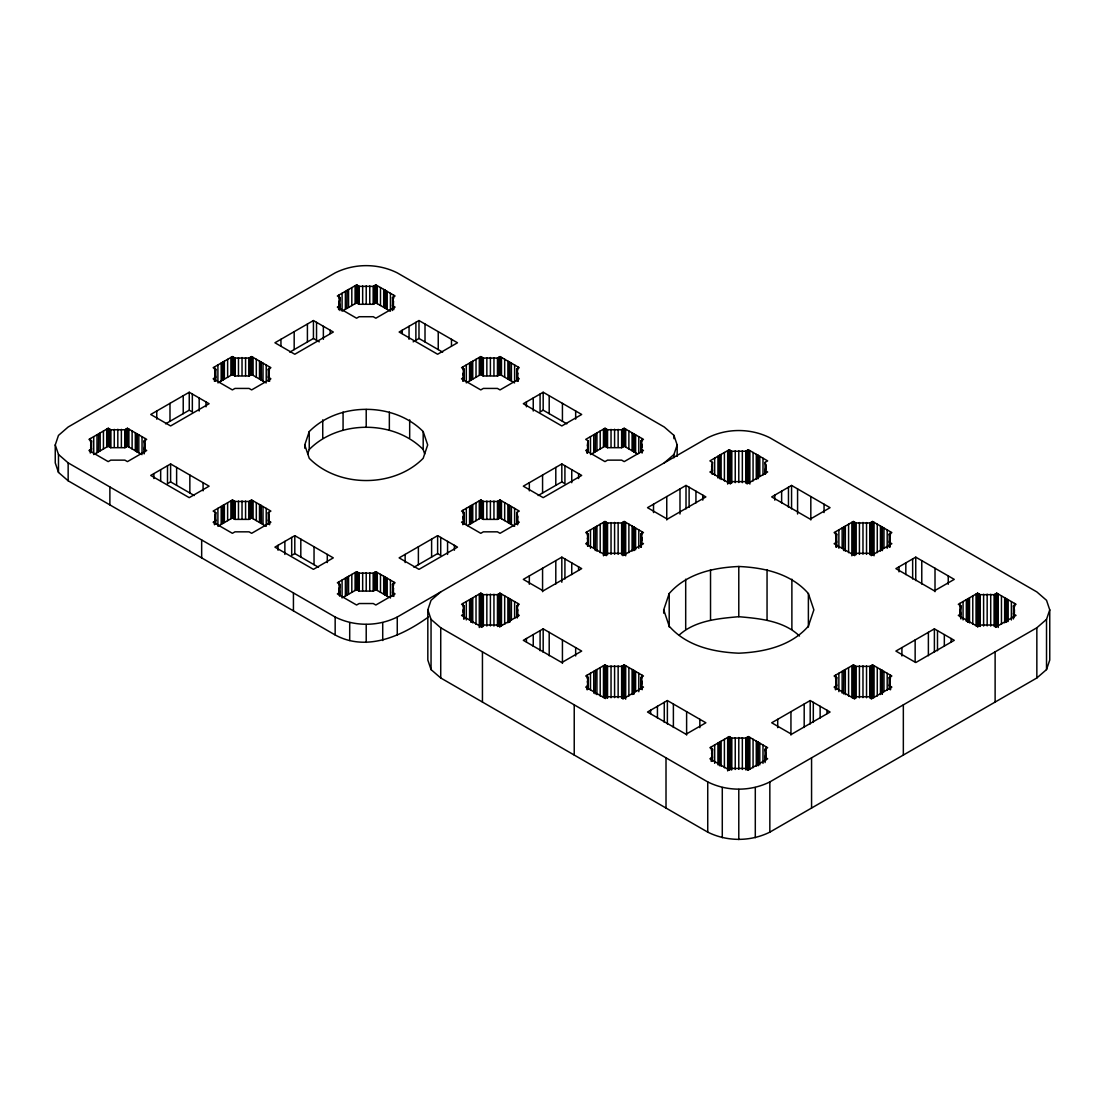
<?xml version="1.0" encoding="UTF-8"?>
<svg xmlns="http://www.w3.org/2000/svg" width="1105" height="1105" viewBox="0 0 1105 1105"><rect width="100%" height="100%" fill="white"/><g stroke="black" fill="none" stroke-linecap="round" stroke-linejoin="round"><path stroke-width="1.5" d="M90.61 448.202L91.522 440.881L88.953 439.389L108.207 428.284L110.776 429.762L124.879 429.762L127.448 428.284L146.703 439.389L144.133 440.881L144.133 453.92M144.133 440.881L145.045 444.942L144.12 449.017L146.703 450.509L127.448 461.614L124.879 460.136L110.776 460.136L108.207 461.614L88.953 450.509L91.535 449.017L90.61 444.942M215.724 369.18L214.798 373.241L215.724 377.316L213.141 378.808L232.395 389.913L234.978 388.421L249.067 388.435L251.636 389.913L270.891 378.808L268.322 377.316L269.247 373.241L268.322 369.18L270.891 367.689L251.636 356.584L249.067 358.061L234.964 358.061L232.395 356.584L213.141 367.689L215.724 369.18L215.724 380.59M215.724 512.582L214.798 516.643L215.724 520.717L213.141 522.209L232.395 533.314L234.978 531.837L249.067 531.837L251.636 533.314L270.891 522.209L268.322 520.717L269.247 516.657L268.322 512.582L270.891 511.09L251.636 499.985L249.067 501.463L234.964 501.463L232.395 499.985L213.141 511.09L215.724 512.582L215.724 523.991M338.986 304.8L339.912 297.48L337.343 295.988L356.584 284.883L359.153 286.361L373.255 286.361L375.838 284.883L395.079 295.988L392.51 297.48L392.51 310.519M338.986 593.247L339.912 584.283L337.343 582.791L356.584 571.686L359.153 573.163L373.255 573.163L375.838 571.686L395.079 582.791L392.51 584.283L392.51 595.692M392.51 297.48L393.435 301.541L392.51 305.615L395.079 307.107L375.838 318.212L373.255 316.721L359.166 316.721L356.584 318.212L337.343 307.107L339.912 305.615L338.986 301.541M392.51 584.283L393.435 588.357L392.51 592.418L395.079 593.91L375.838 605.015L373.255 603.537L359.166 603.537L356.584 605.015L337.343 593.91L339.912 592.418L338.986 588.357M463.188 376.501L464.1 369.18L461.531 367.689L480.772 356.584L483.355 358.061L497.457 358.061L500.026 356.584L519.267 367.689L516.698 369.18L516.698 380.59M463.188 519.916L464.1 512.582L461.531 511.09L480.772 499.985L483.355 501.463L497.457 501.463L500.026 499.985L519.267 511.09L516.698 512.582L516.698 523.991M463.188 613.192L464.1 605.775L461.531 604.297L480.772 593.178L483.355 594.67L497.457 594.67L500.026 593.178L519.267 604.297L516.698 605.775L516.698 617.488M516.698 369.18L517.623 373.241L516.698 377.316L519.267 378.808L500.026 389.913L497.443 388.435L483.355 388.421L480.772 389.913L461.531 378.808L464.114 377.316L463.188 373.241M516.698 512.582L517.623 516.657L516.698 520.717L519.267 522.209L500.026 533.314L497.443 531.837L483.355 531.837L480.772 533.314L461.531 522.209L464.114 520.717L463.188 516.643M516.698 605.775L517.623 609.85L516.698 613.924L519.267 615.402L500.026 626.521L497.443 625.029L483.355 625.029L480.772 626.521L461.531 615.402L464.114 613.91L463.188 609.85M587.377 453.091L588.302 440.881L585.719 439.389L604.974 428.284L607.543 429.762L621.645 429.762L624.215 428.284L643.469 439.389L640.9 440.881L640.9 452.29M587.377 544.834L588.302 534.074L585.719 532.596L604.974 521.477L607.543 522.969L621.645 522.969L624.215 521.477L643.469 532.596L640.9 534.074L640.886 547.237M587.377 688.249L588.302 677.476L585.719 675.998L604.974 664.879L607.543 666.37L621.645 666.37L624.215 664.879L643.469 675.998L640.9 677.476L640.9 689.188M640.9 440.881L641.812 444.942L640.886 449.017L643.469 450.509L624.215 461.614L621.645 460.136L607.543 460.136L604.974 461.614L585.719 450.509L588.302 449.017L587.377 444.942M640.9 534.074L641.812 538.149L640.886 542.224L643.469 543.701L624.215 554.821L621.645 553.329L607.543 553.329L604.974 554.821L585.719 543.701L588.302 542.21L587.377 538.149M640.9 677.476L641.812 681.55L640.886 685.625L643.469 687.103L624.215 698.222L621.645 696.73L607.543 696.73L604.974 698.222L585.719 687.103L588.302 685.611L587.377 681.55M711.565 469.791L712.49 462.373L709.907 460.896L729.162 449.776L731.731 451.268L745.834 451.254L748.403 449.776L767.657 460.896L765.088 462.373L765.088 474.086M711.565 758.265L712.49 749.176L709.907 747.698L729.162 736.579L731.731 738.071L745.834 738.071L748.403 736.579L767.657 747.698L765.088 749.176L765.088 762.574M765.088 462.373L766.014 466.448L765.088 470.523L767.657 472.001L748.417 483.12L745.834 481.628L731.745 481.628L729.162 483.12L709.907 472.001L712.49 470.509L711.565 466.448M765.088 749.176L766.014 753.251L765.088 757.326L767.657 758.804L748.417 769.923L745.834 768.431L731.745 768.431L729.162 769.923L709.907 758.804L712.49 757.326L711.565 753.251M836.678 534.074L835.753 538.149L836.678 542.21L834.109 543.701L853.35 554.821L855.933 553.329L870.022 553.329L872.605 554.821L891.846 543.701L889.276 542.224L890.202 538.149L889.276 534.074L891.846 532.596L872.605 521.477L870.036 522.969L855.919 522.969L853.35 521.477L834.109 532.596L836.678 534.074L836.678 547.237M836.678 677.476L835.753 681.55L836.678 685.611L834.109 687.103L853.35 698.222L855.933 696.73L870.022 696.73L872.605 698.222L891.846 687.103L889.276 685.625L890.202 681.55L889.276 677.476L891.846 675.998L872.605 664.879L870.036 666.37L855.919 666.37L853.35 664.879L834.109 675.998L836.678 677.476L836.678 689.188M959.955 613.192L960.867 605.775L958.297 604.297L977.538 593.178L980.121 594.67L994.224 594.67L996.793 593.178L1016.048 604.297L1013.465 605.775L1013.465 618.938M1013.465 605.775L1014.39 609.85L1013.465 613.924L1016.048 615.402L996.793 626.521L994.21 625.029L980.121 625.029L977.552 626.521L958.297 615.402L960.88 613.91L959.955 609.85M428.56 616.894C402.165 635.941 366.667 652.116 335.16 634.961L68.151 480.799L58.482 472.415L55.25 462.885L55.25 444.942L58.468 435.411L68.151 427.013L335.16 272.866C354.47 263.239 377.965 263.239 397.261 272.866L664.271 427.013L673.953 435.411L677.172 444.942L677.172 456.351M304.745 444.942L309.248 431.585C338.406 401.93 394.015 401.93 423.187 431.585L427.676 444.942L423.187 458.299C394.015 487.954 338.406 487.954 309.248 458.299L304.745 444.942L304.745 448.202M307.743 453.975L309.248 449.514L309.248 431.585M55.25 444.942L58.482 454.473L68.151 462.871L335.16 617.032C354.47 626.659 377.965 626.659 397.261 617.032L707.739 437.76C727.035 428.132 750.53 428.132 769.84 437.76L1036.849 591.921L1046.532 600.319L1049.75 609.85L1049.75 660.058L1046.518 669.589L1036.849 677.973L769.84 832.134C750.53 841.761 727.035 841.761 707.739 832.134L440.729 677.973L431.047 669.589L427.828 660.058L427.828 609.85L431.047 600.319L440.729 591.921M663.704 609.85L669.202 593.537C686.564 573.578 713.429 567.597 738.789 566.492C764.149 567.597 791.014 573.578 808.377 593.537L813.874 609.85L808.377 626.162C791.014 646.107 764.149 652.102 738.789 653.193C713.429 652.102 686.564 646.107 669.202 626.162L663.704 609.85L663.704 613.192M673.953 457.746L673.953 454.473L677.172 444.942M1046.518 669.589L1046.518 619.38L1049.75 609.85M309.248 449.514C338.406 419.859 394.015 419.859 423.187 449.514L424.679 453.975M664.271 462.871L673.953 454.473M679.354 634.919C695.252 620.527 718.333 618.538 738.789 616.701C759.784 618.551 783.556 620.72 799.495 636.01M427.828 609.85L431.047 619.38L440.729 627.778L707.739 781.926C727.035 791.553 750.53 791.553 769.84 781.926L1036.849 627.778L1046.518 619.38M93.718 436.641L93.718 454.569L108.207 446.213L110.776 447.691L124.879 447.691L127.448 446.213L142.034 454.625M217.906 382.869L232.395 374.512L234.964 375.99L249.067 375.99L251.636 374.512L266.222 382.924M342.094 293.239L342.094 311.168L356.584 302.811L359.153 304.289L373.255 304.289L375.838 302.811L390.424 311.223L390.424 293.295M217.906 526.27L232.395 517.913L234.964 519.391L249.067 519.391L251.636 517.913L266.222 526.325M466.296 364.94L466.296 382.869L480.772 374.512L483.355 375.99L497.457 375.99L500.026 374.512L514.612 382.924M343.199 597.349L356.584 589.614L359.153 591.092L373.255 591.092L375.838 589.614L389.347 597.418M467.387 525.649L480.772 517.913L483.355 519.391L497.457 519.391L500.026 517.913L514.612 526.325M590.484 454.569L604.974 446.213L607.543 447.691L621.645 447.691L624.215 446.213L637.737 454.017M189.245 392.247L150.736 414.472L170.612 425.95L209.107 403.726L189.245 392.247L189.245 410.176L165.584 423.837M313.433 320.547L274.938 342.771L294.8 354.249L333.309 332.025L313.433 320.547L313.433 338.475L289.772 352.136M170.612 463.948L150.736 475.426L189.231 497.651L209.107 486.172L170.612 463.948L170.612 481.877L194.273 495.537M418.988 320.547L399.126 332.025L437.621 354.249L457.484 342.771L418.988 320.547L418.988 338.475L442.649 352.136M170.612 481.877L167.504 483.672L167.504 465.744M413.16 341.846L418.988 338.475M294.8 535.649L274.924 547.127L313.433 569.351L333.296 557.873L294.8 535.649L294.8 553.577L318.461 567.238M543.177 392.247L523.314 403.726L561.81 425.95L581.686 414.472L543.177 392.247L543.177 410.176L566.837 423.837M294.8 553.577L291.692 555.373L291.692 537.444M543.177 410.176L540.083 411.972L540.083 394.043M437.621 535.649L399.126 557.873L419.002 569.351L457.498 547.127L437.621 535.649L437.621 553.577L413.961 567.238M561.823 463.948L523.314 486.172L543.19 497.651L581.686 475.426L561.823 463.948L561.823 481.877L538.163 495.537M561.823 557.155L523.314 579.379L543.19 590.844L581.686 568.619L561.823 557.155L561.823 582.252M686.012 485.44L647.516 507.678L667.379 519.143L705.874 496.918L686.012 485.44L686.012 508.88M543.177 628.856L523.314 640.32L561.81 662.544L581.686 651.08L543.177 628.856L543.177 652.282M791.567 485.44L771.691 496.918L810.2 519.143L830.062 507.678L791.567 485.44L791.567 508.88M667.379 700.556L647.502 712.021L685.998 734.245L705.874 722.78L667.379 700.556L667.379 723.982M915.755 557.155L895.893 568.619L934.388 590.844L954.25 579.379L915.755 557.155L915.755 580.581M810.2 700.556L771.704 722.78L791.567 734.245L830.076 712.021L810.2 700.556L810.2 723.982M934.388 628.856L895.893 651.08L915.769 662.544L954.264 640.32L934.388 628.856L934.388 652.282M313.433 338.475L319.276 341.846M561.823 481.877L564.917 483.672L564.917 465.744M189.245 410.176L192.339 411.972L192.339 394.043M437.621 553.577L440.729 555.373L440.729 537.444M1036.849 627.778L1036.849 677.973M1014.583 603.454L1014.583 606.797M1014.39 609.85L1014.39 613.192M1014.169 607.805L1014.169 614.49M1013.865 614.145L1013.865 617.502M1011.379 601.603L1011.379 620.002M1008.174 599.753L1008.174 621.507M1006.572 598.813L1006.572 622.253M1006.365 598.703L1006.365 622.129M1006.116 598.565L1006.116 621.991M1004.666 597.722L1004.666 622.819M1001.462 595.871L1001.462 624.325M998.243 594.02L998.243 627.488M996.793 593.178L996.793 626.646M996.392 593.413L996.392 626.88M995.508 593.924L995.508 627.391M995.122 651.867L995.122 702.062M994.624 594.435L994.624 626.231M994.224 594.67L994.224 626.466M990.715 594.269L990.715 626.065M987.166 594.131L987.166 625.927M983.616 594.269L983.616 626.065M980.121 594.67L980.121 626.466M979.721 594.435L979.721 626.231M978.837 593.924L978.837 625.72M977.939 593.413L977.939 626.88M977.538 593.178L977.538 626.646M976.06 594.034L976.06 625.831M972.787 595.927L972.787 624.38M969.513 597.819L969.513 622.916M968.008 598.689L968.008 622.115M967.828 598.786L967.828 622.226M966.336 599.656L966.336 621.411M963.063 601.548L963.063 619.946M960.867 605.775L960.88 618.938M960.466 614.145L960.466 617.502M960.176 607.805L960.176 614.49M959.789 603.427L959.789 606.783M951.156 638.524L951.156 641.881M948.242 575.898L948.242 584.269M944.333 634.588L944.333 646.301M937.496 630.637L937.496 650.721M935.01 568.26L935.01 591.686M928.38 632.322L928.38 655.748M921.777 560.622L921.777 584.048M915.147 639.961L915.147 661.715M912.647 558.937L912.647 579.02M905.824 562.887L905.824 574.6M903.338 704.852L903.338 755.06M901.915 647.599L901.915 655.969M898.987 566.824L898.987 571.851M890.395 531.754L890.395 535.096M890.395 675.155L890.395 678.498M890.561 686.371L890.561 689.713M889.967 536.091L889.967 546.892M889.967 679.506L889.967 689.548M889.677 533.839L889.677 547.237M889.677 677.241L889.677 689.202M889.276 534.074L889.276 547.237M889.276 677.476L889.276 689.188M887.191 529.903L887.191 548.301M887.191 673.304L887.191 690.031M883.972 528.052L883.972 548.135M883.972 671.453L883.972 691.537M882.37 527.113L882.37 550.552M882.37 670.528L882.37 693.954M882.177 527.002L882.177 550.428M882.177 670.404L882.177 693.843M881.928 526.864L881.928 550.29M881.928 670.265L881.928 693.691M880.464 526.021L880.464 551.119M880.464 669.423L880.464 694.52M877.26 524.171L877.26 552.624M877.26 667.572L877.26 696.026M874.055 522.32L874.055 555.787M874.055 665.721L874.055 697.517M872.605 521.477L872.605 554.945M872.605 664.879L872.605 698.346M872.204 521.712L872.204 555.18M872.204 665.113L872.204 698.581M871.32 522.223L871.32 555.691M871.32 665.624L871.32 699.092M870.436 522.734L870.436 554.53M870.436 666.135L870.436 697.932M870.036 522.969L870.036 554.765M870.036 666.37L870.036 698.167M866.527 522.568L866.527 554.365M866.527 665.97L866.527 697.766M862.977 522.43L862.977 554.227M862.977 665.832L862.977 697.628M859.428 522.568L859.428 554.365M859.428 665.97L859.428 697.766M855.919 522.969L855.919 554.765M855.919 666.37L855.919 698.167M855.519 522.734L855.519 554.53M855.519 666.135L855.519 697.932M854.635 522.223L854.635 555.691M854.635 665.624L854.635 699.092M853.751 521.712L853.751 555.18M853.751 665.113L853.751 698.581M853.35 521.477L853.35 554.945M853.35 664.879L853.35 698.346M851.858 522.334L851.858 555.801M851.858 665.735L851.858 697.531M848.585 524.226L848.585 552.68M848.585 667.627L848.585 696.081M845.325 526.118L845.325 551.215M845.325 669.52L845.325 694.617M843.819 526.988L843.626 550.525M843.819 670.39L843.626 693.926M842.148 527.955L842.148 548.025M842.148 671.357L842.148 693.111M838.875 529.834L838.875 548.246M838.875 673.249L838.875 691.647M836.278 533.839L836.278 547.237M836.278 677.255L836.278 689.202M835.988 536.105L835.988 546.892M835.988 679.506L835.988 689.548M835.587 531.726L835.587 535.082M835.587 675.127L835.587 678.484M835.394 686.357L835.394 689.713M826.968 710.225L826.968 713.581M824.054 504.198L824.054 512.568M820.131 706.288L820.131 718.001M813.308 702.338L813.308 722.421M811.567 757.837L811.567 808.045M810.821 496.559L810.821 519.985M808.377 593.537L808.377 627.005M804.191 704.023L804.191 727.449M797.575 488.921L797.575 514.018M791.884 579.2L791.884 629.394M790.945 711.661L790.945 735.087M788.459 487.236L788.459 507.319M781.636 491.186L781.636 502.899M777.713 719.3L777.713 727.67M774.798 495.123L774.798 500.151M769.84 781.926L769.84 832.134M767.05 569.669L767.05 619.877M766.193 746.856L766.193 750.198M766.014 466.448L766.014 469.791M766.014 753.251L766.014 758.279M765.779 464.39L765.779 469.418M765.779 751.207L765.779 757.892M765.489 470.744L765.489 474.1M765.489 757.56L765.489 760.903M762.989 458.202L762.989 474.929M762.989 745.005L762.989 763.417M759.784 456.351L759.784 476.421M759.784 743.154L759.784 764.909M758.182 455.412L758.182 477.167M758.182 742.229L758.182 765.655M757.989 455.301L757.989 478.727M757.989 742.104L757.989 765.544M757.74 455.163L757.74 478.589M757.74 741.966L757.74 765.392M756.276 454.321L756.276 479.418M756.276 741.123L756.276 766.221M755.295 787.52L755.295 837.728M753.071 452.47L753.071 480.924M753.071 739.273L753.071 767.726M749.867 450.619L749.867 484.087M749.867 737.422L749.867 769.218M748.403 449.776L748.403 483.244M748.403 736.579L748.403 770.047M748.002 450.011L748.002 483.479M748.002 736.814L748.002 770.282M747.118 450.522L747.118 483.99M747.118 737.325L747.118 769.121M746.234 451.033L746.234 482.83M746.234 737.836L746.234 769.633M745.834 451.254L745.834 483.051M745.834 738.071L745.834 769.867M742.339 450.854L742.339 482.65M742.339 737.67L742.339 769.467M738.789 450.73L738.789 482.526M738.789 566.492L738.789 616.701M738.789 737.532L738.789 769.329M738.789 789.384L738.789 839.579M735.239 450.868L735.239 482.664M735.239 737.67L735.239 769.467M731.731 451.268L731.731 483.065M731.731 738.071L731.731 769.867M731.33 451.033L731.33 482.83M731.33 737.836L731.33 769.633M730.446 450.522L730.446 483.99M730.446 737.325L730.446 769.121M729.562 450.011L729.562 483.479M729.562 736.814L729.562 770.282M729.162 449.776L729.162 483.244M729.162 736.579L729.162 770.047M727.67 450.633L727.67 484.101M727.67 737.436L727.67 770.917M724.397 452.525L724.397 480.979M724.397 739.328L724.397 767.782M722.283 787.52L722.283 837.728M721.123 454.417L721.123 479.515M721.123 741.22L721.123 766.317M719.617 455.288L719.617 478.714M719.617 742.09L719.617 765.516M719.438 455.384L719.438 477.139M719.438 742.187L719.438 765.627M717.946 456.241L717.946 478.009M717.946 743.057L717.946 764.812M714.673 458.133L714.673 474.874M714.673 744.95L714.673 763.348M712.49 462.373L712.49 474.086M712.49 749.176L712.49 760.903M712.09 470.744L712.09 474.086M712.09 757.547L712.09 760.903M711.8 464.39L711.8 469.418M711.8 751.207L711.8 757.892M711.399 746.842L711.399 750.185M711.206 758.058L711.206 761.414M710.529 569.669L710.529 619.877M707.739 781.926L707.739 832.134M702.78 495.123L702.78 500.151M699.852 719.3L699.852 727.67M695.943 491.186L695.943 502.899M689.119 487.236L689.119 507.319M686.619 711.661L686.619 735.087M685.694 579.2L685.694 629.394M679.989 488.921L679.989 514.018M673.953 435.411L673.953 438.671M673.387 704.023L673.387 727.449M669.202 593.537L669.202 627.005M666.757 496.559L666.757 519.985M666.011 757.837L666.011 808.045M664.271 702.338L664.271 722.421M657.434 706.288L657.434 718.001M653.525 504.198L653.525 512.568M650.61 710.225L650.61 713.581M642.005 438.547L642.005 441.807M642.185 449.763L642.185 453.022M642.005 531.754L642.005 535.096M642.005 675.155L642.005 678.498M642.185 686.371L642.185 689.713M641.812 444.942L641.812 448.216M641.812 538.149L641.812 541.491M641.812 681.55L641.812 684.893M641.591 442.898L641.591 447.787M641.591 536.091L641.591 541.119M641.591 679.506L641.591 684.52M641.301 440.646L641.301 452.511M641.301 533.839L641.301 547.237M641.301 677.241L641.301 689.202M638.801 436.696L638.801 452.995M638.801 529.903L638.801 548.301M638.801 673.304L638.801 691.716M635.596 434.845L635.596 452.774M635.596 528.052L635.596 549.807M635.596 671.453L635.596 691.537M633.994 433.92L633.994 451.848M633.994 527.113L633.994 550.552M633.994 670.528L633.994 693.954M633.8 433.809L633.8 451.738M633.8 527.002L633.8 550.428M633.8 670.404L633.8 693.843M633.538 433.657L633.538 451.6M633.538 526.864L633.538 550.29M633.538 670.265L633.538 693.691M632.088 432.829L632.088 450.757M632.088 526.021L632.088 551.119M632.088 669.423L632.088 694.52M628.883 430.978L628.883 448.906M628.883 524.171L628.883 552.624M628.883 667.572L628.883 696.026M625.679 429.127L625.679 447.055M625.679 522.32L625.679 555.787M625.679 665.721L625.679 699.189M624.215 428.284L624.215 446.213M624.215 521.477L624.215 554.945M624.215 664.879L624.215 698.346M623.814 428.505L623.814 446.448M623.814 521.712L623.814 555.18M623.814 665.113L623.814 698.581M622.93 429.016L622.93 446.959M622.93 522.223L622.93 555.691M622.93 665.624L622.93 699.092M622.046 429.527L622.046 447.456M622.046 522.734L622.046 554.53M622.046 666.135L622.046 697.932M621.645 429.762L621.645 447.691M621.645 522.969L621.645 554.765M621.645 666.37L621.645 698.167M618.137 429.362L618.137 447.29M618.137 522.568L618.137 554.365M618.137 665.97L618.137 697.766M614.587 429.237L614.587 447.166M614.587 522.43L614.587 554.227M614.587 665.832L614.587 697.628M611.037 429.362L611.037 447.29M611.037 522.568L611.037 554.365M611.037 665.97L611.037 697.766M607.543 429.762L607.543 447.691M607.543 522.969L607.543 554.765M607.543 666.37L607.543 698.167M607.142 429.527L607.142 447.456M607.142 522.734L607.142 554.53M607.142 666.135L607.142 697.932M606.258 429.016L606.258 446.959M606.258 522.223L606.258 555.691M606.258 665.624L606.258 697.421M605.374 428.505L605.374 446.448M605.374 521.712L605.374 555.18M605.374 665.113L605.374 698.581M604.974 428.284L604.974 446.213M604.974 521.477L604.974 554.945M604.974 664.879L604.974 698.346M603.482 429.141L603.482 447.069M603.482 522.334L603.482 555.801M603.482 665.735L603.482 697.531M600.208 431.033L600.208 448.962M600.208 524.226L600.208 552.68M600.208 667.627L600.208 696.081M596.935 432.911L596.935 450.854M596.935 526.118L596.935 551.215M596.935 669.52L596.935 694.617M595.429 433.782L595.25 451.821M595.429 526.988L595.25 550.525M595.429 670.39L595.25 693.926M593.758 434.748L593.758 452.677M593.758 527.955L593.758 548.025M593.758 671.357L593.758 693.111M590.484 436.641L590.484 452.94M590.484 529.834L590.484 548.246M590.484 673.249L590.484 689.976M588.302 440.881L588.302 452.29M588.302 534.074L588.302 545.787M588.302 677.476L588.302 689.188M587.888 440.646L587.901 452.511M587.888 533.839L587.901 545.801M587.888 677.255L587.901 689.202M587.598 442.898L587.598 452.677M587.598 536.105L587.598 546.132M587.598 679.506L587.598 689.548M587.211 531.726L587.211 535.082M587.211 675.127L587.211 678.484M587.004 449.763L587.004 453.022M587.004 686.357L587.004 689.713M578.578 473.631L578.578 478.52M578.578 566.824L578.578 570.18M575.664 411.005L575.664 419.154M575.664 647.599L575.664 655.969M574.227 704.852L574.227 755.06M571.755 469.68L571.755 482.719M571.755 562.887L571.755 574.6M564.917 558.937L564.917 579.02M562.431 403.366L562.431 421.295M562.431 639.961L562.431 663.387M555.801 467.429L555.801 485.357M555.801 560.622L555.801 584.048M549.199 395.728L549.199 413.657M549.199 632.322L549.199 655.748M542.569 475.067L542.569 492.996M542.569 568.26L542.569 591.686M540.083 630.637L540.083 650.721M533.245 397.98L533.245 411.019M533.245 634.588L533.245 646.301M529.336 482.705L529.336 490.855M529.336 575.898L529.336 584.269M526.422 401.93L526.422 406.82M526.422 638.524L526.422 641.881M517.983 378.062L517.983 381.322M517.817 366.846L517.817 370.106M517.817 603.454L517.817 606.797M517.623 373.241L517.623 381.391M517.623 516.657L517.623 524.806M517.623 609.85L517.623 616.549M517.402 371.197L517.402 380.976M517.402 514.599L517.402 524.378M517.402 607.805L517.402 617.833M517.099 368.946L517.099 380.811M517.099 512.347L517.099 524.212M517.099 605.54L517.099 617.502M514.612 364.995L514.612 381.294M514.612 508.397L514.612 524.695M514.612 601.603L514.612 618.33M511.408 363.144L511.408 381.073M511.408 506.546L511.408 524.474M511.408 599.753L511.408 619.836M509.598 362.109L509.792 380.148M509.598 505.51L509.792 523.549M509.598 598.703L509.792 622.253M509.35 361.957L509.35 379.885M509.35 505.358L509.35 523.3M509.35 598.565L509.35 621.991M507.886 361.114L507.886 379.056M507.886 504.529L507.886 522.458M507.886 597.722L507.886 622.819M504.681 359.263L504.681 377.206M504.681 502.678L504.681 520.607M504.681 595.871L504.681 624.325M501.477 357.412L501.477 375.355M501.477 500.827L501.477 518.756M501.477 594.02L501.477 625.817M500.026 356.584L500.026 374.512M500.026 499.985L500.026 517.913M500.026 593.178L500.026 626.646M499.626 356.805L499.626 374.733M499.626 500.22L499.626 518.148M499.626 593.413L499.626 626.88M498.742 357.316L498.742 375.244M498.742 500.717L498.742 518.659M498.742 593.924L498.742 625.72M497.858 357.827L497.858 375.755M497.858 501.228L497.858 519.17M497.858 594.435L497.858 626.231M497.457 358.061L497.457 375.99M497.457 501.463L497.457 519.391M497.457 594.67L497.457 626.466M493.949 357.661L493.949 375.59M493.949 501.062L493.949 518.991M493.949 594.269L493.949 626.065M490.399 357.523L490.399 375.465M490.399 500.938L490.399 518.867M490.399 594.131L490.399 625.927M486.849 357.661L486.849 375.59M486.849 501.062L486.849 518.991M486.849 594.269L486.849 626.065M483.355 358.061L483.355 375.99M483.355 501.463L483.355 519.391M483.355 594.67L483.355 626.466M482.94 357.827L482.94 375.755M482.94 501.228L482.94 519.17M482.94 594.435L482.94 626.231M482.443 651.867L482.443 702.062M482.056 357.316L482.056 375.244M482.056 500.717L482.056 518.659M482.056 593.924L482.056 627.391M481.172 356.805L481.172 374.747M481.172 500.22L481.172 518.148M481.172 593.413L481.172 626.88M480.772 356.584L480.772 374.512M480.772 499.985L480.772 517.913M480.772 593.178L480.772 626.646M479.294 357.44L479.294 375.368M479.294 500.841L479.294 518.77M479.294 594.034L479.294 627.502M476.02 359.332L476.02 377.261M476.02 502.734L476.02 520.662M476.02 595.927L476.02 624.38M472.747 361.211L472.747 379.139M472.747 504.612L472.747 522.555M472.747 597.819L472.747 622.916M471.241 362.081L471.241 380.01M471.241 505.482L471.241 523.411M471.241 598.689L471.241 622.115M471.062 362.191L471.062 380.12M471.062 505.593L471.062 523.521M471.062 598.786L471.062 622.226M469.57 363.048L469.57 380.976M469.57 506.449L469.57 524.378M469.57 599.656L469.57 619.725M466.296 508.341L466.296 524.64M466.296 601.548L466.296 619.946M464.1 369.18L464.1 380.59M464.1 512.582L464.1 523.991M464.1 605.775L464.114 618.938M463.699 368.946L463.699 380.811M463.699 512.347L463.699 524.212M463.699 605.54L463.699 618.938M463.409 371.197L463.409 376.087M463.409 514.599L463.409 519.488M463.409 607.805L463.409 612.819M463.023 366.832L463.023 370.092M463.023 510.234L463.023 513.494M463.023 603.427L463.023 606.783M462.815 378.062L462.815 381.322M462.815 521.463L462.815 524.723M454.39 545.331L454.39 550.221M451.475 339.304L451.475 345.824M447.566 541.381L447.566 554.434M440.729 627.778L440.729 677.973M438.243 331.666L438.243 349.594M431.613 539.13L431.613 557.058M431.047 619.38L431.047 669.589M425.011 324.014L425.011 341.956M423.187 431.585L423.187 449.514M418.381 546.768L418.381 564.696M415.881 322.342L415.881 340.271M409.679 419.845L409.679 437.787M409.057 326.279L409.057 339.318M405.134 554.406L405.134 562.556M402.22 330.229L402.22 333.489M397.261 617.032L397.261 634.961M393.629 295.146L393.629 298.405M393.794 306.361L393.794 309.621M393.629 581.948L393.629 585.208M393.794 593.164L393.794 596.424M393.435 301.541L393.435 304.8M393.435 588.357L393.435 591.617M393.2 299.496L393.2 306.016M393.2 586.299L393.2 591.189M392.91 305.85L392.91 309.11M392.91 592.653L392.91 595.913M390.424 580.097L390.424 598.04M389.347 412.055L389.347 429.983M387.206 291.444L387.206 309.372M387.206 578.246L387.206 596.175M385.604 290.518L385.604 308.447M385.604 577.321L385.604 595.25M385.41 290.408L385.41 308.336M385.41 577.211L385.41 595.139M385.162 290.256L385.162 308.185M385.162 577.072L385.162 595.001M383.697 289.413L383.697 307.356M383.697 576.23L383.697 594.159M382.717 622.612L382.717 640.541M380.493 287.562L380.493 305.505M380.493 574.379L380.493 592.308M377.288 285.712L377.288 303.654M377.288 572.528L377.288 590.457M375.838 284.883L375.838 302.811M375.838 571.686L375.838 589.614M375.438 285.104L375.438 303.032M375.438 571.92L375.438 589.849M374.554 285.615L374.554 303.543M374.554 572.431L374.554 590.36M373.67 286.126L373.67 304.055M373.67 572.929L373.67 590.871M373.255 286.361L373.255 304.289M373.255 573.163L373.255 591.092M369.761 285.96L369.761 303.889M369.761 572.763L369.761 590.692M366.211 285.822L366.211 303.764M366.211 409.458L366.211 427.386M366.211 572.639L366.211 590.567M366.211 624.477L366.211 642.406M362.661 285.96L362.661 303.889M362.661 572.763L362.661 590.692M359.153 286.361L359.153 304.289M359.153 573.163L359.153 591.092M358.752 286.126L358.752 304.055M358.752 572.943L358.752 590.871M357.868 285.615L357.868 303.543M357.868 572.431L357.868 590.36M356.984 285.104L356.984 303.032M356.984 571.92L356.984 589.849M356.584 284.883L356.584 302.811M356.584 571.686L356.584 589.614M355.092 285.739L355.092 303.668M355.092 572.542L355.092 590.471M351.818 287.618L351.818 305.56M351.818 574.434L351.818 592.363M349.705 622.612L349.705 640.541M348.545 289.51L348.545 307.439M348.545 576.327L348.545 594.255M347.053 290.38L346.86 308.419M347.053 577.183L346.86 595.222M345.382 291.347L345.382 309.276M345.382 578.15L345.382 596.078M343.075 412.055L343.075 429.983M342.094 580.042L342.094 597.971M339.912 297.48L339.912 310.519M339.912 584.283L339.912 595.692M339.511 305.85L339.511 309.11M339.511 592.653L339.511 595.913M339.221 299.496L339.221 306.016M339.221 586.299L339.221 592.819M338.821 295.132L338.821 298.391M338.821 581.934L338.821 585.194M338.627 306.361L338.627 309.621M335.16 617.032L335.16 634.961M330.202 330.229L330.202 333.489M327.287 554.406L327.287 562.556M323.364 326.279L323.364 339.318M322.743 419.845L322.743 437.787M316.541 322.342L316.541 340.271M314.041 546.768L314.041 564.696M307.411 324.014L307.411 341.956M300.809 539.13L300.809 557.058M294.179 331.666L294.179 349.594M293.433 592.943L293.433 610.872M284.869 541.381L284.869 554.434M280.946 339.304L280.946 345.824M278.032 545.331L278.032 550.221M269.606 378.062L269.606 381.322M269.606 521.463L269.606 524.723M269.427 366.846L269.427 370.106M269.012 371.197L269.012 380.976M269.012 514.599L269.012 524.378M268.722 368.946L268.722 380.811M268.722 512.347L268.722 524.212M268.322 369.18L268.322 380.59M268.322 512.582L268.322 523.991M266.222 364.995L266.222 381.294M266.222 508.397L266.222 524.695M263.018 363.144L263.018 381.073M263.018 506.546L263.018 524.474M261.222 362.109L261.415 380.148M261.222 505.51L261.415 523.549M260.96 361.957L260.96 379.885M260.96 505.358L260.96 523.3M259.509 361.114L259.509 379.056M259.509 504.529L259.509 522.458M256.305 359.263L256.305 377.206M256.305 502.678L256.305 520.607M253.1 357.412L253.1 375.355M253.1 500.827L253.1 518.756M251.636 356.584L251.636 374.512M251.636 499.985L251.636 517.913M251.236 356.805L251.236 374.733M251.236 500.22L251.236 518.148M250.352 357.316L250.352 375.244M250.352 500.717L250.352 518.659M249.468 357.827L249.468 375.755M249.468 501.228L249.468 519.17M249.067 358.061L249.067 375.99M249.067 501.463L249.067 519.391M245.572 357.661L245.572 375.59M245.572 501.062L245.572 518.991M242.023 357.523L242.023 375.465M242.023 500.938L242.023 518.867M238.473 357.661L238.473 375.59M238.473 501.062L238.473 518.991M234.964 358.061L234.964 375.99M234.964 501.463L234.964 519.391M234.564 357.827L234.564 375.755M234.564 501.228L234.564 519.17M233.68 357.316L233.68 375.244M233.68 500.717L233.68 518.659M232.796 356.805L232.796 374.747M232.796 500.22L232.796 518.148M232.395 356.584L232.395 374.512M232.395 499.985L232.395 517.913M230.904 357.44L230.904 375.368M230.904 500.841L230.904 518.77M227.63 359.332L227.63 377.261M227.63 502.734L227.63 520.662M224.356 361.211L224.356 379.139M224.356 504.612L224.356 522.555M222.851 362.081L222.851 380.01M222.851 505.482L222.851 523.411M222.671 362.191L222.671 380.12M222.671 505.593L222.671 523.521M221.18 363.048L221.18 380.976M221.18 506.449L221.18 524.378M217.906 364.94L217.906 381.239M217.906 508.341L217.906 524.64M215.323 368.946L215.323 380.811M215.323 512.347L215.323 524.212M215.033 371.197L215.033 380.976M215.033 514.599L215.033 524.378M214.632 366.832L214.632 370.092M214.439 378.062L214.439 381.322M214.439 521.463L214.439 524.723M206.013 401.93L206.013 406.82M203.085 482.705L203.085 490.855M201.663 539.958L201.663 557.887M199.176 397.98L199.176 411.019M189.853 475.067L189.853 492.996M183.223 395.728L183.223 413.657M176.62 467.429L176.62 485.357M169.99 403.366L169.99 421.295M160.667 469.68L160.667 481.089M156.758 411.005L156.758 419.154M153.844 473.631L153.844 478.52M145.238 438.547L145.238 441.807M145.045 444.942L145.045 449.846M144.824 442.898L144.824 449.417M144.52 449.252L144.52 452.511M142.034 436.696L142.034 452.995M138.829 434.845L138.829 452.774M137.227 433.92L137.227 451.848M137.034 433.809L137.034 451.738M136.771 433.657L136.771 451.6M135.321 432.829L135.321 450.757M132.117 430.978L132.117 448.906M128.912 429.127L128.912 447.055M127.448 428.284L127.448 446.213M127.047 428.505L127.047 446.448M126.163 429.016L126.163 446.959M125.279 429.527L125.279 447.456M124.879 429.762L124.879 447.691M121.37 429.362L121.37 447.29M117.821 429.237L117.821 447.166M114.271 429.362L114.271 447.29M110.776 429.762L110.776 447.691M110.376 429.527L110.376 447.456M109.878 486.96L109.878 504.888M109.492 429.016L109.492 446.959M108.608 428.505L108.608 446.448M108.207 428.284L108.207 446.213M106.715 429.141L106.715 447.069M103.442 431.033L103.442 448.962M100.168 432.911L100.168 450.854M98.663 433.782L98.483 451.821M96.991 434.748L96.991 452.677M91.522 440.881L91.522 452.29M91.135 449.252L91.135 452.511M90.831 442.898L90.831 447.787M90.444 438.533L90.444 441.793M90.237 449.763L90.237 453.022M68.151 462.871L68.151 480.799M58.482 454.473L58.482 472.415"/></g></svg>
